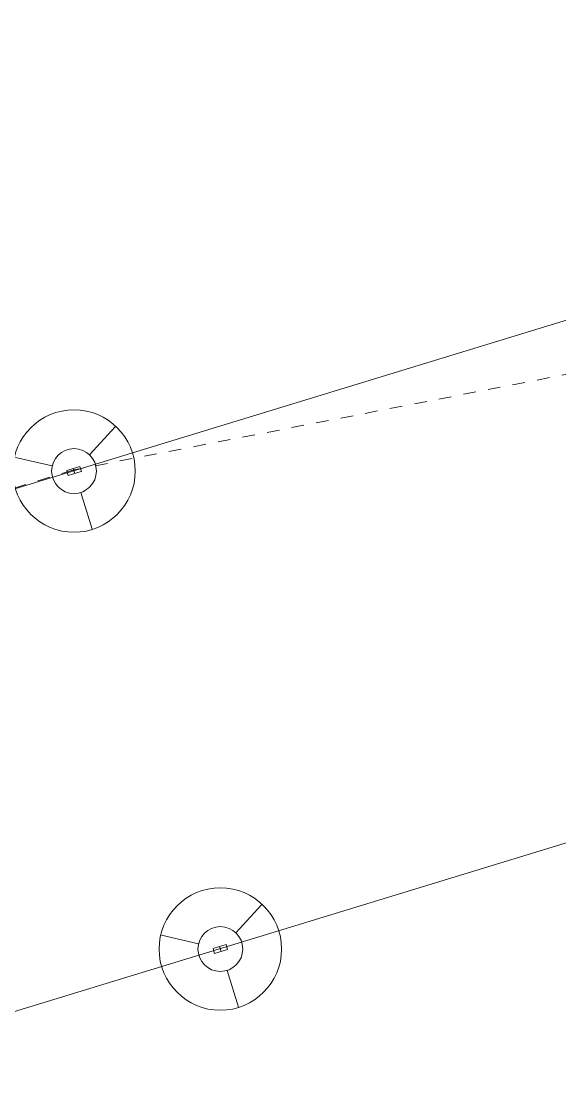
# Model space of a CAD drawing. Header units: metres. Extents: x 0 to 551036, y 0 to 1845929.
# Drawn here: x 547497.33 to 547501.64, y 1841916.26 to 1841924.83 of the extents above; entities that cross this region are included whole.
import ezdxf

# ---------------------------------------------------------------- set-up
doc = ezdxf.new("R2010")
doc.units = ezdxf.units.M
doc.header["$MEASUREMENT"] = 0
doc.linetypes.add('02 Xref HH1 MBXD$0$HIDDEN', pattern=[0.375, 0.25, -0.125])
doc.layers.add('_0', color=7, linetype='Continuous', lineweight=0)

# ---------------------------------------------------------------- blocks, each defined once
blk = doc.blocks.new('02 Xref KB1 MBTB$0$CSV220')
at = {"color": 0, "linetype": 'ByBlock', "lineweight": -2}
for p, q in [((5325420, 223916), (5322804, 225437)), ((5328528, 223906), (5331162, 225437)), ((5326419, 223215), (5326426, 223222)), ((5326419, 222815), (5326419, 223215)), ((5326426, 223222), (5327516, 223222)), ((5326971, 223222), (5326971, 222808)), ((5327516, 223222), (5327523, 223215)), ((5327523, 222815), (5327523, 223215)), ((5326419, 222815), (5326426, 222808)), ((5326426, 222808), (5327516, 222808)), ((5327516, 222808), (5327523, 222815)), ((5326995, 221221), (5326995, 218156))]:
    blk.add_line(p, q, dxfattribs=at)
for radius in [4899, 1794]:
    blk.add_circle((5326971, 223015), radius, dxfattribs=at)
blk = doc.blocks.new('Substation')
at = {"color": 3, "lineweight": 13, "elevation": 0, "flags": 128}
blk.add_lwpolyline([(3138794.346, 2123987.138), (3138794.317, 2123720.89)], dxfattribs=at)
at = {"color": 2, "lineweight": 13, "elevation": 0, "flags": 128}
blk.add_lwpolyline([(3138834.312, 2123986.697), (3138834.312, 2123720.89)], dxfattribs=at)
at = {"linetype": '02 Xref HH1 MBXD$0$HIDDEN', "elevation": 0}
blk.add_lwpolyline([(3138826.527, 2123769.43), (3138834.377, 2123843.769), (3138834.343, 2123971.234)], dxfattribs=at)
at = {"linetype": 'ByBlock', "lineweight": -2, "xscale": 0.001, "yscale": 0.001, "zscale": 0.001, "rotation": 270}
for p in [(3138571.269, 2129170.749, 0), (3138611.269, 2129170.749, 0)]:
    blk.add_blockref('02 Xref KB1 MBTB$0$CSV220', p, dxfattribs=at)

msp = doc.modelspace()

# ---------------------------------------------------------------- block references
at = {"layer": '_0', "xscale": 0.1, "yscale": 0.1, "zscale": 0.1, "rotation": 107.0123114188912}
msp.add_blockref('Substation', (842423.72785, 1603911.5666), dxfattribs=at)

doc.saveas('drawing.dxf')
